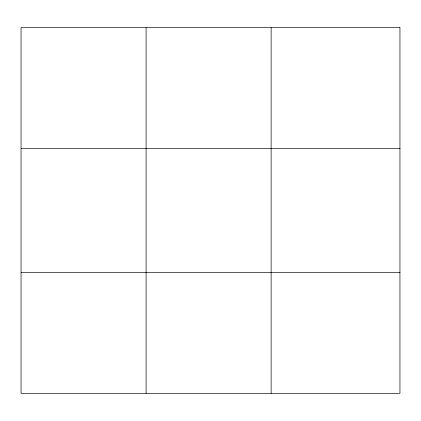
<?xml version="1.0" encoding="UTF-8"?>
<svg xmlns="http://www.w3.org/2000/svg" width="421" height="421" viewBox="0 0 421 421"><rect width="100%" height="100%" fill="white"/><g stroke="black" fill="none" stroke-linecap="round" stroke-linejoin="round"><path stroke-width="0.63" d="M146.087 393.377L146.087 27.623M271.124 393.377L271.124 27.623M21.05 148.324L399.95 148.324M21.05 272.676L399.95 272.676M399.95 27.623L399.95 393.377L21.05 393.377L21.05 27.623L399.95 27.623"/></g></svg>
